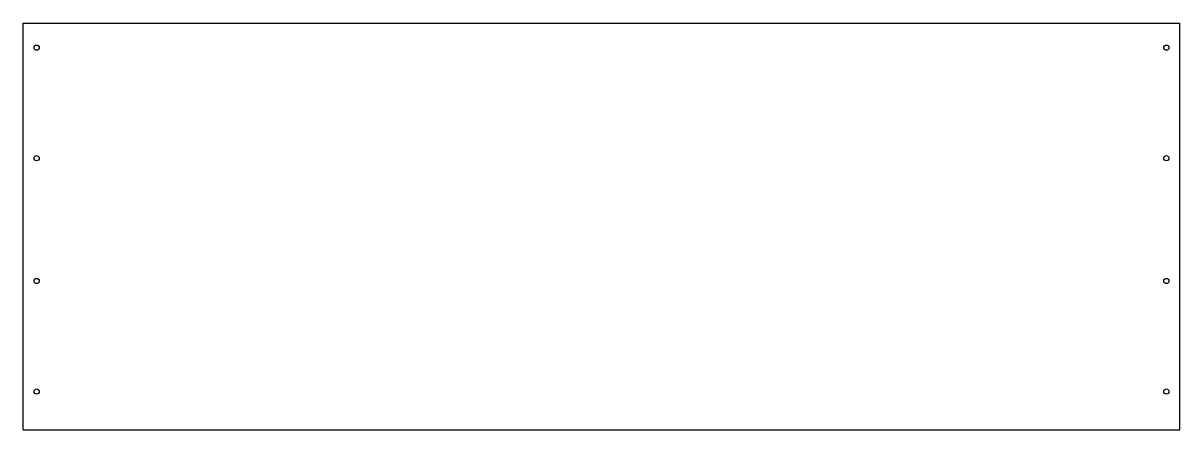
# Model space of a CAD drawing. Header units: millimetres. Extents: x 0 to 942, y 0 to 331.
import ezdxf

# ---------------------------------------------------------------- set-up
doc = ezdxf.new("R2010")
doc.units = ezdxf.units.MM

msp = doc.modelspace()

# ---------------------------------------------------------------- linework, layer by layer
for p, q in [((0, 331.2), (942, 331.2)), ((0, 0), (0, 331.2)), ((942, 0), (942, 331.2)), ((0, 0), (942, 0))]:
    msp.add_line(p, q)
for centre in [(11, 311.2), (931, 311.2), (11, 221.2), (931, 221.2), (11, 121.2), (931, 121.2), (11, 31.2), (931, 31.2)]:
    msp.add_circle(centre, 2.1)

doc.saveas('drawing.dxf')
